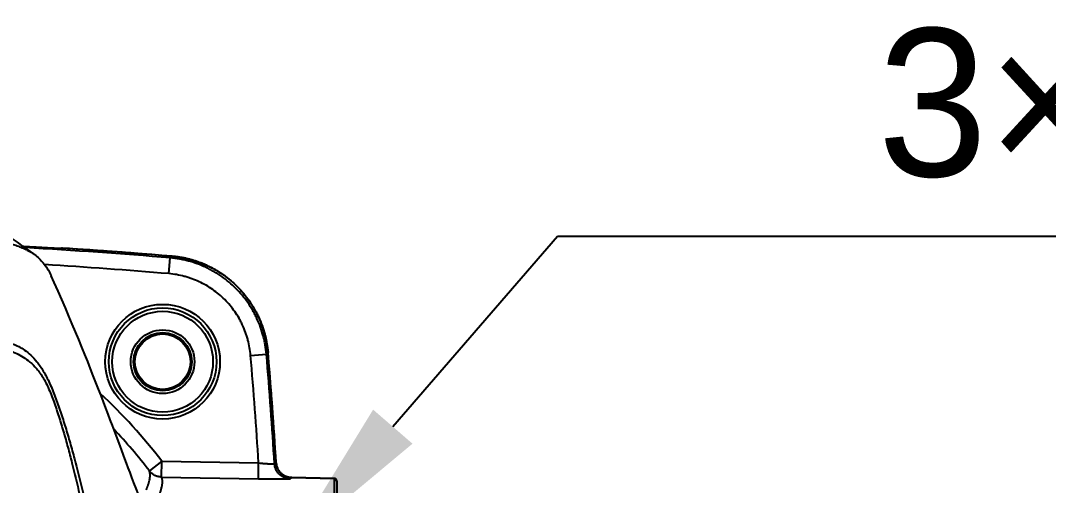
# Model space of a CAD drawing. Header units: millimetres. Extents: x 4086 to 8300, y 123 to 1549.
# Drawn here: x 7006.03 to 7054.73, y 495.62 to 517.63 of the extents above; entities that cross this region are included whole.
import ezdxf
from ezdxf import colors
from ezdxf.entities.mleader import LeaderData, LeaderLine
from ezdxf.math import Vec2, Vec3

# ---------------------------------------------------------------- set-up
doc = ezdxf.new("R2010")
doc.units = ezdxf.units.MM
for name, color, linetype in [('外形图', 7, 'Continuous'), ('多重引线', 7, 'Continuous'), ('尺寸标注', 7, 'Continuous')]:
    doc.layers.add(name, color=color, linetype=linetype)
doc.styles.add('思源黑', font='SourceHanSansCN-Normal.ttf')
doc.dimstyles.new('尺寸标注_1_4比例', dxfattribs={"dimtxt": 7, "dimasz": 6, "dimexe": 2, "dimexo": 1.5, "dimgap": 1, "dimtad": 1, "dimdec": 1, "dimlfac": 4, "dimdsep": 46, "dimtxsty": '思源黑', "dimcen": 0.09, "dimadec": 0, "dimazin": 0, "dimtp": 0.01, "dimtm": 0.01, "dimtfac": 1, "dimtdec": 1, "dimtofl": 0, "dimtmove": 0, "dimatfit": 3, "dimfxl": 1, "dimtolj": 1, "dimarcsym": 0})

# ---------------------------------------------------------------- blocks, each defined once
blk = doc.blocks.new('*D976')
at = {"layer": 'Defpoints', "color": 0}
for p in [(6980.264, 500.226), (7018.764, 492.726), (7018.764, 429.852)]:
    blk.add_point(p, dxfattribs=at)
at = {"layer": '尺寸标注', "color": 0, "lineweight": -2}
for p, q in [((6980.264, 498.726), (6980.264, 427.852)), ((7018.764, 491.226), (7018.764, 427.852)), ((6986.264, 429.852), (7012.764, 429.852))]:
    blk.add_line(p, q, dxfattribs=at)
at = {"layer": '尺寸标注', "color": 0}
for points in [[(6986.264, 430.852), (6986.264, 428.852), (6980.264, 429.852)], [(7012.764, 428.852), (7012.764, 430.852), (7018.764, 429.852)]]:
    blk.add_solid(points, dxfattribs=at)
at = {"layer": '尺寸标注', "color": 0, "insert": (6999.514, 434.414), "char_height": 7, "attachment_point": 5, "style": '思源黑'}
blk.add_mtext('\\A1;154', dxfattribs=at)

msp = doc.modelspace()

# ---------------------------------------------------------------- linework, layer by layer
at = {"layer": '外形图'}
for p, q in [((7007.3072, 506.8617), (7006.768, 506.8937)), ((7007.3839, 506.8573), (7007.3072, 506.8617)), ((7007.4596, 506.8531), (7007.3839, 506.8573)), ((7007.5413, 506.8489), (7007.4596, 506.8531)), ((7007.6104, 506.8455), (7007.5413, 506.8489)), ((7007.676, 506.8424), (7007.6104, 506.8455)), ((7007.7361, 506.8399), (7007.676, 506.8424)), ((7007.784, 506.838), (7007.7361, 506.8399)), ((7007.8218, 506.8367), (7007.784, 506.838)), ((7007.8561, 506.8357), (7007.8218, 506.8367)), ((7007.8807, 506.8351), (7007.8561, 506.8357)), ((7007.8982, 506.8348), (7007.8807, 506.8351)), ((7007.9137, 506.8346), (7007.8982, 506.8348)), ((7007.9208, 506.8345), (7007.9137, 506.8346)), ((7007.9304, 506.8344), (7007.9208, 506.8345)), ((7007.9388, 506.8344), (7007.9304, 506.8344)), ((7007.946, 506.8344), (7007.9388, 506.8344)), ((7007.9501, 506.8345), (7007.946, 506.8344)), ((7007.9533, 506.8345), (7007.9501, 506.8345)), ((7007.956, 506.8346), (7007.9533, 506.8345)), ((7007.9582, 506.8346), (7007.956, 506.8346)), ((7007.9599, 506.8347), (7007.9582, 506.8346)), ((7007.9613, 506.8347), (7007.9599, 506.8347)), ((7007.9622, 506.8348), (7007.9613, 506.8347)), ((7007.9627, 506.8348), (7007.9622, 506.8348)), ((7007.9629, 506.8348), (7007.9627, 506.8348)), ((7008.0267, 506.8531), (7008.0098, 506.8372)), ((7008.0267, 506.8531), (7008.0271, 506.8531)), ((7008.0267, 506.8531), (7008.0271, 506.8531)), ((7013.1998, 506.469), (7013.1223, 506.3931)), ((7013.059, 505.646), (7013.1223, 506.3931)), ((7016.9338, 501.7713), (7017.6808, 501.8345)), ((7017.7567, 501.912), (7017.6808, 501.8345)), ((7012.7291, 496.7638), (7012.1337, 496.3079)), ((7012.716, 496.0141), (7012.7291, 496.7638)), ((7012.7291, 496.7638), (7017.3107, 496.6839)), ((7017.2976, 495.9341), (7017.3107, 496.6839)), ((7012.716, 496.0141), (7017.2976, 495.9341)), ((7020.8912, 495.9513), (7018.8794, 495.9865)), ((7018.8794, 495.9864), (7020.8912, 495.9513)), ((7020.8912, 495.9513), (7020.8912, 467.0012)), ((7021.014, 495.8266), (7021.014, 467.1262))]:
    msp.add_line(p, q, dxfattribs=at)
for points in [[(7006.6995, 506.5452), (7006.4379, 506.7395), (7006.1628, 506.9384), (7005.8836, 507.1351), (7005.6, 507.3299), (7005.4041, 507.4618)], [(7006.768, 506.8937), (7006.2764, 506.9218), (7006.1782, 506.9273)], [(7013.1998, 506.469), (7012.7295, 506.5086), (7012.2591, 506.5472), (7011.7887, 506.5849), (7011.3183, 506.6216), (7010.8479, 506.6575), (7010.3776, 506.6924), (7009.9073, 506.7264), (7009.437, 506.7595), (7008.9667, 506.7916), (7008.4965, 506.8229), (7008.0271, 506.8531)], [(7017.7568, 501.912), (7017.7532, 501.9521), (7017.7493, 501.9924), (7017.7451, 502.0327), (7017.7405, 502.0729), (7017.7356, 502.1132), (7017.7304, 502.1533), (7017.7248, 502.1935), (7017.7189, 502.2336), (7017.7127, 502.2736), (7017.7062, 502.3136), (7017.6994, 502.3535), (7017.6922, 502.3934), (7017.6847, 502.4331), (7017.6769, 502.4729), (7017.6688, 502.5125), (7017.6603, 502.5521), (7017.6516, 502.5916), (7017.6425, 502.6311), (7017.6331, 502.6705), (7017.6233, 502.7098), (7017.6133, 502.749), (7017.6029, 502.7881), (7017.5922, 502.8272), (7017.5812, 502.8662), (7017.5699, 502.905), (7017.5583, 502.9438), (7017.5464, 502.9825), (7017.5341, 503.0211), (7017.5215, 503.0596), (7017.5086, 503.098), (7017.4955, 503.1363), (7017.482, 503.1745), (7017.4682, 503.2125), (7017.454, 503.2505), (7017.4396, 503.2883), (7017.4249, 503.326), (7017.4099, 503.3636), (7017.3945, 503.401), (7017.3789, 503.4384), (7017.3629, 503.4756), (7017.3467, 503.5127), (7017.3302, 503.5497), (7017.3133, 503.5865), (7017.2962, 503.6232), (7017.2787, 503.6597), (7017.261, 503.6961), (7017.243, 503.7323), (7017.2247, 503.7684), (7017.2061, 503.8044), (7017.1872, 503.8402), (7017.168, 503.8758), (7017.1485, 503.9113), (7017.1287, 503.9467), (7017.1087, 503.9818), (7017.0884, 504.0169), (7017.0677, 504.0517), (7017.0468, 504.0864), (7017.0257, 504.1209), (7017.0042, 504.1552), (7016.9825, 504.1893), (7016.9605, 504.2233), (7016.9382, 504.2571), (7016.9157, 504.2907), (7016.8928, 504.3241), (7016.8697, 504.3574), (7016.8463, 504.3905), (7016.8227, 504.4233), (7016.7988, 504.456), (7016.7746, 504.4885), (7016.7502, 504.5208), (7016.7256, 504.5528), (7016.7006, 504.5847), (7016.6754, 504.6164), (7016.65, 504.6478), (7016.6243, 504.6791), (7016.5983, 504.7102), (7016.5721, 504.741), (7016.5456, 504.7717), (7016.5189, 504.8021), (7016.4919, 504.8323), (7016.4647, 504.8623), (7016.4373, 504.892), (7016.4096, 504.9216), (7016.3817, 504.9509), (7016.3536, 504.9799), (7016.3252, 505.0088), (7016.2966, 505.0374), (7016.2677, 505.0658), (7016.2386, 505.0939), (7016.2093, 505.1219), (7016.1798, 505.1495), (7016.15, 505.177), (7016.12, 505.2042), (7016.0898, 505.2312), (7016.0594, 505.2579), (7016.0288, 505.2843), (7015.9979, 505.3106), (7015.9669, 505.3365), (7015.9356, 505.3622), (7015.9042, 505.3877), (7015.8725, 505.4128), (7015.8406, 505.4378), (7015.8085, 505.4625), (7015.7762, 505.4869), (7015.7437, 505.5111), (7015.7111, 505.535), (7015.6782, 505.5586), (7015.6451, 505.582), (7015.6119, 505.6051), (7015.5784, 505.6279), (7015.5448, 505.6505), (7015.5111, 505.6727), (7015.4771, 505.6947), (7015.4429, 505.7165), (7015.4086, 505.7379), (7015.3741, 505.7591), (7015.3394, 505.78), (7015.3046, 505.8006), (7015.2696, 505.821), (7015.2344, 505.841), (7015.199, 505.8608), (7015.1636, 505.8803), (7015.1279, 505.8994), (7015.0921, 505.9183), (7015.0562, 505.9369), (7015.0201, 505.9552), (7014.9839, 505.9733), (7014.9475, 505.991), (7014.9109, 506.0084), (7014.8742, 506.0256), (7014.8374, 506.0424), (7014.8004, 506.059), (7014.7633, 506.0752), (7014.7261, 506.0911), (7014.6888, 506.1068), (7014.6513, 506.1221), (7014.6137, 506.1371), (7014.576, 506.1519), (7014.5382, 506.1663), (7014.5003, 506.1804), (7014.4622, 506.1942), (7014.424, 506.2077), (7014.3857, 506.2209), (7014.3473, 506.2338), (7014.3089, 506.2463), (7014.2703, 506.2586), (7014.2316, 506.2705), (7014.1928, 506.2822), (7014.1539, 506.2935), (7014.115, 506.3045), (7014.0759, 506.3152), (7014.0368, 506.3255), (7013.9975, 506.3356), (7013.9582, 506.3453), (7013.9188, 506.3547), (7013.8794, 506.3638), (7013.8398, 506.3726), (7013.8002, 506.381), (7013.7606, 506.3892), (7013.7208, 506.397), (7013.681, 506.4045), (7013.6412, 506.4116), (7013.6013, 506.4185), (7013.5613, 506.425), (7013.5213, 506.4312), (7013.4812, 506.4371), (7013.4411, 506.4426), (7013.4009, 506.4478), (7013.3607, 506.4527), (7013.3205, 506.4573), (7013.2802, 506.4616), (7013.2399, 506.4655), (7013.1998, 506.469)], [(7010.5741, 497.9494), (7010.4812, 498.1977), (7010.3847, 498.4546), (7010.2847, 498.7202), (7010.181, 498.9944), (7010.0735, 499.2773), (7009.9621, 499.5687), (7009.8468, 499.8685), (7009.7277, 500.1763), (7009.6048, 500.4916), (7009.4781, 500.8142), (7009.3477, 501.1435), (7009.2135, 501.4793), (7009.0755, 501.8218), (7008.9334, 502.1711), (7008.787, 502.5273), (7008.6361, 502.8906), (7008.4806, 503.261), (7008.3203, 503.6388), (7008.1549, 504.0239), (7007.9843, 504.4165), (7007.8082, 504.8167), (7007.6265, 505.2246), (7007.4811, 505.5471)], [(7018.1441, 496.6887), (7018.1136, 497.1632), (7018.0821, 497.638), (7018.0498, 498.1128), (7018.0164, 498.5876), (7017.9822, 499.0624), (7017.947, 499.5373), (7017.9108, 500.0122), (7017.8737, 500.4872), (7017.8357, 500.9621), (7017.7967, 501.4372), (7017.7568, 501.912)], [(7010.9743, 496.8777), (7010.8267, 497.2728), (7010.7475, 497.485), (7010.5741, 497.9494)], [(7013.6698, 489.965), (7013.4806, 490.4281), (7013.2987, 490.8771), (7013.1255, 491.308), (7012.9606, 491.7221), (7012.8031, 492.121), (7012.6521, 492.5063), (7012.5067, 492.8795), (7012.3656, 493.2432), (7012.2277, 493.5997), (7012.0936, 493.9469), (7011.9649, 494.2807), (7011.8424, 494.5986), (7011.7258, 494.9015), (7011.6146, 495.1909), (7011.5083, 495.4681), (7011.4068, 495.7336), (7011.3101, 495.9872), (7011.2184, 496.2291), (7011.1316, 496.4589), (7011.0502, 496.6753), (7010.9743, 496.8777)], [(7018.8794, 495.9865), (7018.8699, 495.9867), (7018.8603, 495.987), (7018.8506, 495.9875), (7018.8409, 495.9881), (7018.8312, 495.9889), (7018.8215, 495.9897), (7018.8118, 495.9907), (7018.8021, 495.9918), (7018.7924, 495.9931), (7018.7827, 495.9944), (7018.7731, 495.9959), (7018.7634, 495.9976), (7018.7538, 495.9993), (7018.7442, 496.0012), (7018.7347, 496.0031), (7018.7252, 496.0053), (7018.7157, 496.0075), (7018.7063, 496.0098), (7018.6969, 496.0123), (7018.6875, 496.0149), (7018.6783, 496.0176), (7018.669, 496.0204), (7018.6598, 496.0234), (7018.6506, 496.0264), (7018.6414, 496.0296), (7018.6323, 496.0329), (7018.6232, 496.0363), (7018.6141, 496.0399), (7018.6051, 496.0436), (7018.5962, 496.0473), (7018.5873, 496.0512), (7018.5784, 496.0553), (7018.5696, 496.0594), (7018.5608, 496.0636), (7018.5521, 496.068), (7018.5435, 496.0725), (7018.5349, 496.077), (7018.5264, 496.0817), (7018.518, 496.0865), (7018.5096, 496.0914), (7018.5013, 496.0964), (7018.4931, 496.1015), (7018.4849, 496.1067), (7018.4768, 496.1121), (7018.4687, 496.1175), (7018.4607, 496.1231), (7018.4528, 496.1287), (7018.445, 496.1345), (7018.4372, 496.1403), (7018.4295, 496.1463), (7018.4219, 496.1524), (7018.4143, 496.1585), (7018.4069, 496.1648), (7018.3995, 496.1711), (7018.3922, 496.1775), (7018.385, 496.1841), (7018.3779, 496.1907), (7018.3709, 496.1974), (7018.364, 496.2042), (7018.3571, 496.211), (7018.3504, 496.218), (7018.3437, 496.2251), (7018.3372, 496.2322), (7018.3307, 496.2394), (7018.3243, 496.2468), (7018.318, 496.2542), (7018.3118, 496.2617), (7018.3057, 496.2692), (7018.2997, 496.2769), (7018.2938, 496.2846), (7018.2879, 496.2924), (7018.2822, 496.3003), (7018.2766, 496.3083), (7018.2711, 496.3163), (7018.2657, 496.3244), (7018.2605, 496.3325), (7018.2553, 496.3407), (7018.2502, 496.349), (7018.2453, 496.3573), (7018.2404, 496.3657), (7018.2357, 496.3742), (7018.2311, 496.3827), (7018.2265, 496.3913), (7018.2221, 496.4), (7018.2178, 496.4087), (7018.2136, 496.4175), (7018.2096, 496.4263), (7018.2056, 496.4352), (7018.2018, 496.4442), (7018.198, 496.4531), (7018.1944, 496.4622), (7018.1909, 496.4712), (7018.1876, 496.4803), (7018.1843, 496.4895), (7018.1812, 496.4986), (7018.1782, 496.5078), (7018.1753, 496.5171), (7018.1725, 496.5264), (7018.1699, 496.5357), (7018.1673, 496.5451), (7018.1649, 496.5545), (7018.1626, 496.564), (7018.1605, 496.5734), (7018.1584, 496.583), (7018.1565, 496.5925), (7018.1547, 496.6021), (7018.153, 496.6117), (7018.1514, 496.6213), (7018.15, 496.631), (7018.1487, 496.6406), (7018.1475, 496.6503), (7018.1465, 496.6599), (7018.1455, 496.6696), (7018.1447, 496.6793), (7018.1441, 496.6887)], [(7021.014, 495.8266), (7021.014, 495.8287), (7021.0139, 495.8312), (7021.0138, 495.8337), (7021.0136, 495.8362), (7021.0134, 495.8388), (7021.0131, 495.8413), (7021.0128, 495.8438), (7021.0124, 495.8463), (7021.012, 495.8488), (7021.0115, 495.8513), (7021.011, 495.8537), (7021.0104, 495.8562), (7021.0098, 495.8586), (7021.0091, 495.8611), (7021.0084, 495.8635), (7021.0076, 495.8659), (7021.0068, 495.8683), (7021.0059, 495.8707), (7021.005, 495.873), (7021.004, 495.8753), (7021.003, 495.8777), (7021.002, 495.8799), (7021.0009, 495.8822), (7020.9997, 495.8845), (7020.9985, 495.8867), (7020.9973, 495.8889), (7020.996, 495.8911), (7020.9946, 495.8932), (7020.9933, 495.8953), (7020.9919, 495.8974), (7020.9904, 495.8995), (7020.9889, 495.9015), (7020.9874, 495.9035), (7020.9858, 495.9055), (7020.9842, 495.9074), (7020.9825, 495.9094), (7020.9808, 495.9112), (7020.9791, 495.9131), (7020.9773, 495.9149), (7020.9755, 495.9166), (7020.9736, 495.9184), (7020.9718, 495.9201), (7020.9699, 495.9217), (7020.9679, 495.9233), (7020.9659, 495.9249), (7020.9639, 495.9264), (7020.9619, 495.9279), (7020.9598, 495.9294), (7020.9577, 495.9308), (7020.9556, 495.9322), (7020.9535, 495.9335), (7020.9513, 495.9348), (7020.9491, 495.936), (7020.9468, 495.9372), (7020.9446, 495.9383), (7020.9423, 495.9394), (7020.94, 495.9405), (7020.9377, 495.9415), (7020.9354, 495.9425), (7020.933, 495.9434), (7020.9306, 495.9442), (7020.9282, 495.945), (7020.9258, 495.9458), (7020.9234, 495.9465), (7020.921, 495.9472), (7020.9185, 495.9478), (7020.9161, 495.9484), (7020.9136, 495.9489), (7020.9111, 495.9494), (7020.9086, 495.9498), (7020.9061, 495.9502), (7020.9036, 495.9505), (7020.9011, 495.9508), (7020.8986, 495.951), (7020.8961, 495.9512), (7020.8935, 495.9513), (7020.8912, 495.9513)]]:
    msp.add_lwpolyline(points, dxfattribs=at)
for radius in [2.7165, 2.5511, 2.3858, 1.5073, 1.3824, 1.3125]:
    msp.add_circle((7012.764, 501.4763), radius, dxfattribs=at)
for centre, radius, start, end in [((6992.7168, 265.7205), 241.5821, 86.548885, 86.804607), ((6992.6722, 265.0153), 242.2425, 85.157321, 86.786936), ((7008.0108, 506.6036), 0.25, 86.36726, 112.54271), ((7008.0107, 506.6037), 0.2498, 86.32863, 112.40891), ((7007.9938, 506.5878), 0.2499, 86.3343, 98.81177), ((6992.6731, 265.0389), 242.3011, 85.140327, 86.366974), ((6992.6647, 264.9166), 241.5917, 85.157539, 86.557287), ((6776.3179, 481.3856), 241.4779, 3.632263, 4.842687), ((6776.3502, 481.387), 242.1954, 3.610104, 4.843001), ((6776.1405, 481.3715), 242.4877, 3.621605, 4.859194), ((6992.764, 481.4763), 25.1459, 37.44182, 47.31013), ((6992.764, 481.4763), 24.3959, 37.44182, 43.52893), ((7020.8891, 495.8264), 0.1249, 0.10502, 89.00955)]:
    msp.add_arc(centre, radius, start, end, dxfattribs=at)
for points, knots in [([(6997.4514, 507.4785), (6997.6855, 507.4763), (6998.1479, 507.4706), (6998.8333, 507.4585), (6999.5018, 507.4451), (7000.1535, 507.4314), (7000.7878, 507.4161), (7001.5979, 507.3918), (7002.3837, 507.3606), (7003.1458, 507.3254), (7003.692, 507.2969), (7004.2236, 507.2618), (7004.7425, 507.2125), (7005.2513, 507.1362), (7005.6671, 507.0365), (7005.9925, 506.9264), (7006.2347, 506.8253), (7006.4736, 506.7014), (7006.6255, 506.6009), (7006.6995, 506.5452)], [0, 0, 0, 0, 0.0748271, 0.1478063, 0.2190562, 0.2885209, 0.3561269, 0.4218468, 0.5475219, 0.6074773, 0.6656687, 0.7223244, 0.7777079, 0.8322234, 0.8866175, 0.9141023, 0.9419443, 0.9703913, 1, 1, 1, 1]), ([(7006.6995, 506.5452), (7006.8502, 506.4319), (7007.0673, 506.2225), (7007.3165, 505.8755), (7007.4281, 505.6641), (7007.4811, 505.5471)], [0, 0, 0, 0, 0.4419526, 0.6987056, 1, 1, 1, 1]), ([(7008.0098, 506.8372), (7008.0096, 506.837), (7008.009, 506.8367), (7008.0078, 506.8363), (7008.0062, 506.836), (7008.0033, 506.8355), (7007.9985, 506.835), (7007.9914, 506.8345), (7007.9827, 506.8342), (7007.9723, 506.8339), (7007.9602, 506.8338), (7007.9465, 506.8338), (7007.9311, 506.8339), (7007.9076, 506.8342), (7007.8745, 506.835), (7007.8305, 506.8362), (7007.7812, 506.8379), (7007.727, 506.8401), (7007.6686, 506.8426), (7007.6063, 506.8455), (7007.5408, 506.8488), (7007.4727, 506.8523), (7007.3786, 506.8575), (7007.3072, 506.8616), (7007.2593, 506.8645)], [0, 0, 0, 0, 0.0010921, 0.0026994, 0.0048554, 0.0075714, 0.0146956, 0.0240782, 0.0357105, 0.049582, 0.0656764, 0.0839607, 0.1043824, 0.12689, 0.1779495, 0.2366887, 0.3025273, 0.3748294, 0.4529522, 0.536161, 0.6236641, 0.7146625, 0.808306, 1, 1, 1, 1]), ([(7013.1998, 506.469), (7013.3451, 506.4566), (7013.5625, 506.4285), (7013.8488, 506.3722), (7014.1324, 506.3033), (7014.4809, 506.1941), (7014.8184, 506.0549), (7015.0803, 505.9261), (7015.3364, 505.786), (7015.6445, 505.5901), (7015.9922, 505.3235), (7016.3153, 505.0275), (7016.6113, 504.7045), (7016.8778, 504.3567), (7017.0738, 504.0486), (7017.2139, 503.7926), (7017.3426, 503.5307), (7017.4819, 503.1931), (7017.5911, 502.8447), (7017.6599, 502.561), (7017.7163, 502.2747), (7017.7444, 502.0573), (7017.7567, 501.912)], [0, 0, 0, 0, 0.0624962, 0.0937519, 0.1250075, 0.1875037, 0.25, 0.2812556, 0.3125112, 0.3750075, 0.4375037, 0.5, 0.5624963, 0.6249925, 0.6874888, 0.7187444, 0.75, 0.8124963, 0.8749925, 0.9062481, 0.9375038, 1, 1, 1, 1]), ([(7017.6808, 501.8345), (7017.6685, 501.9799), (7017.6404, 502.1974), (7017.5841, 502.4839), (7017.5153, 502.7676), (7017.4061, 503.1162), (7017.2669, 503.4539), (7017.1381, 503.7159), (7016.9979, 503.9721), (7016.8019, 504.2803), (7016.5353, 504.6282), (7016.2392, 504.9514), (7015.916, 505.2475), (7015.5681, 505.5142), (7015.2598, 505.7102), (7015.0037, 505.8503), (7014.7417, 505.9791), (7014.404, 506.1184), (7014.0554, 506.2276), (7013.7716, 506.2964), (7013.4852, 506.3527), (7013.2677, 506.3807), (7013.1223, 506.3931)], [0, 0, 0, 0, 0.0624961, 0.0937516, 0.1250072, 0.1875034, 0.2499997, 0.2812553, 0.3125109, 0.3750073, 0.4375036, 0.5, 0.5624964, 0.6249927, 0.6874891, 0.7187447, 0.7500003, 0.8124966, 0.8749928, 0.9062484, 0.9375039, 1, 1, 1, 1]), ([(7016.9338, 501.7713), (7016.9233, 501.8948), (7016.8914, 502.1412), (7016.825, 502.4445), (7016.756, 502.6829), (7016.6767, 502.9181), (7016.582, 503.1478), (7016.4725, 503.3705), (7016.3534, 503.5882), (7016.1868, 503.8503), (7015.9602, 504.146), (7015.7085, 504.4207), (7015.4338, 504.6724), (7015.138, 504.899), (7014.8236, 505.0989), (7014.4929, 505.2706), (7014.2058, 505.3889), (7013.9707, 505.4683), (7013.7323, 505.5372), (7013.429, 505.6037), (7013.1826, 505.6355), (7013.059, 505.646)], [0, 0, 0, 0, 0.0624972, 0.1249945, 0.1562505, 0.1875066, 0.2500038, 0.2812599, 0.312516, 0.3750132, 0.4375103, 0.5000075, 0.5625047, 0.6250018, 0.6874991, 0.7499962, 0.8124934, 0.8437495, 0.8750055, 0.9375028, 1, 1, 1, 1]), ([(7005.1963, 502.1105), (7005.292, 502.0834), (7005.4872, 502.0208), (7005.7832, 501.9019), (7006.091, 501.743), (7006.413, 501.526), (7006.678, 501.2833), (7006.8881, 501.0357), (7007.0494, 500.8063), (7007.2036, 500.5407), (7007.4016, 500.1345), (7007.5723, 499.6934), (7007.7301, 499.2338), (7007.8847, 498.7587), (7008.0687, 498.156), (7008.274, 497.4236), (7008.5324, 496.4361), (7008.8315, 495.1914), (7009.1586, 493.6881), (7009.4583, 492.1772), (7009.7335, 490.6608), (7009.9851, 489.1397), (7010.2878, 487.106), (7010.5996, 484.5539), (7010.7621, 482.503), (7010.8187, 481.4763)], [0, 0, 0, 0, 0.0135008, 0.0278092, 0.0432562, 0.0604471, 0.0803713, 0.0918113, 0.1044718, 0.1184023, 0.1334537, 0.1657748, 0.182519, 0.199435, 0.2335946, 0.2680577, 0.3026861, 0.3721761, 0.4418196, 0.5115318, 0.5812764, 0.6510406, 0.72082, 0.8604033, 1, 1, 1, 1]), ([(7005.3999, 502.409), (7005.5871, 502.3525), (7005.8727, 502.2406), (7006.2399, 502.0206), (7006.5349, 501.7841), (7006.8379, 501.4558), (7007.1392, 501.0107), (7007.4234, 500.4476), (7007.6379, 499.9121), (7007.8037, 499.4518), (7007.967, 498.9742), (7008.1623, 498.3673), (7008.3812, 497.629), (7008.6575, 496.6322), (7008.9777, 495.3746), (7009.3275, 493.8543), (7009.6467, 492.3252), (7010.0346, 490.2772), (7010.4499, 487.7036), (7010.828, 484.5977), (7010.9901, 482.5176), (7011.0472, 481.4763)], [0, 0, 0, 0, 0.0263132, 0.0409617, 0.0574863, 0.0770058, 0.1008637, 0.1295655, 0.1617146, 0.1784516, 0.1953936, 0.2296437, 0.2642331, 0.2990144, 0.3688452, 0.4388497, 0.5089314, 0.5790488, 0.719333, 0.8596601, 1, 1, 1, 1]), ([(7011.9942, 495.4087), (7011.999, 495.4209), (7012.0082, 495.4451), (7012.0218, 495.4807), (7012.0354, 495.5153), (7012.0481, 495.5493), (7012.06, 495.5828), (7012.0749, 495.6263), (7012.0983, 495.6994), (7012.1264, 495.8001), (7012.1476, 495.8984), (7012.1594, 495.9731), (7012.1656, 496.0261), (7012.1684, 496.0691), (7012.1692, 496.1026), (7012.1689, 496.127), (7012.1678, 496.1511), (7012.1658, 496.1748), (7012.1628, 496.1983), (7012.1586, 496.2216), (7012.1534, 496.2445), (7012.1455, 496.2734), (7012.1386, 496.2944), (7012.1337, 496.3079)], [0, 0, 0, 0, 0.0422959, 0.0834312, 0.1233187, 0.1623487, 0.2006053, 0.238113, 0.3109709, 0.4484937, 0.5755957, 0.6353904, 0.6927476, 0.7477836, 0.774536, 0.8008537, 0.8267667, 0.8523373, 0.8777636, 0.9032532, 0.9286473, 0.9535584, 1, 1, 1, 1]), ([(7012.716, 496.0141), (7012.6879, 496.0146), (7012.6317, 496.0187), (7012.5487, 496.0343), (7012.468, 496.0592), (7012.3905, 496.0929), (7012.3173, 496.1352), (7012.2494, 496.1854), (7012.1875, 496.2428), (7012.1507, 496.2856), (7012.1337, 496.3079)], [0, 0, 0, 0, 0.1250097, 0.2500166, 0.3750208, 0.5000222, 0.6250206, 0.7500161, 0.8750089, 1, 1, 1, 1]), ([(7017.3107, 496.6839), (7017.3587, 496.6792), (7017.4302, 496.6724), (7017.5245, 496.6641), (7017.5928, 496.6584), (7017.6586, 496.6531), (7017.7212, 496.6484), (7017.78, 496.6442), (7017.8346, 496.6407), (7017.8843, 496.6378), (7017.9286, 496.6356), (7017.9621, 496.6343), (7017.9858, 496.6336), (7018.0013, 496.6333), (7018.0152, 496.6331), (7018.0274, 496.6332), (7018.0379, 496.6334), (7018.0467, 496.6338), (7018.0537, 496.6343), (7018.0585, 496.6349), (7018.0615, 496.6356), (7018.063, 496.636), (7018.0641, 496.6366), (7018.0647, 496.637), (7018.0649, 496.6372)], [0, 0, 0, 0, 0.1911704, 0.2846053, 0.3754684, 0.4629219, 0.5461494, 0.624366, 0.6968226, 0.7628192, 0.8217144, 0.8729291, 0.8954971, 0.915964, 0.9342806, 0.9504039, 0.9642978, 0.9759344, 0.9852954, 0.9923793, 0.9950762, 0.9972222, 0.9988429, 1, 1, 1, 1]), ([(7018.0649, 496.6372), (7018.078, 496.6462), (7018.1042, 496.6635), (7018.1307, 496.6804), (7018.144, 496.6887)], [0, 0, 0, 0, 0.5027773, 1, 1, 1, 1]), ([(7018.8001, 495.9347), (7018.7536, 495.9355), (7018.6606, 495.9459), (7018.5265, 495.9869), (7018.4023, 496.0521), (7018.2923, 496.1392), (7018.2003, 496.2451), (7018.1296, 496.3663), (7018.0824, 496.4984), (7018.0679, 496.5908), (7018.0649, 496.6372)], [0, 0, 0, 0, 0.1249778, 0.2499665, 0.374965, 0.499971, 0.6249814, 0.7499923, 0.8749996, 1, 1, 1, 1]), ([(7018.144, 496.6887), (7018.1455, 496.6655), (7018.1506, 496.6191), (7018.1647, 496.5507), (7018.185, 496.4838), (7018.2116, 496.4191), (7018.244, 496.3571), (7018.2947, 496.279), (7018.3714, 496.1907), (7018.4632, 496.1181), (7018.5436, 496.0711), (7018.607, 496.0415), (7018.6728, 496.018), (7018.7406, 496.0007), (7018.8096, 495.9898), (7018.8561, 495.9868), (7018.8794, 495.9864)], [0, 0, 0, 0, 0.0625173, 0.1250342, 0.1875516, 0.250069, 0.3125866, 0.3751042, 0.5000035, 0.6249023, 0.6874192, 0.7499359, 0.8124523, 0.8749685, 0.9374841, 1, 1, 1, 1]), ([(7012.5882, 495.0992), (7012.5928, 495.1115), (7012.6018, 495.136), (7012.6129, 495.1664), (7012.6217, 495.1901), (7012.6303, 495.2133), (7012.6405, 495.2418), (7012.6522, 495.2758), (7012.6666, 495.32), (7012.683, 495.3741), (7012.7006, 495.4376), (7012.7204, 495.5182), (7012.7361, 495.5965), (7012.747, 495.6725), (7012.7524, 495.7264), (7012.7551, 495.7785), (7012.7548, 495.8289), (7012.751, 495.8779), (7012.7445, 495.9179), (7012.738, 495.9452), (7012.7338, 495.9607), (7012.7303, 495.9721), (7012.7267, 495.9833), (7012.7221, 495.9973), (7012.7185, 496.0075), (7012.716, 496.0141)], [0, 0, 0, 0, 0.0420595, 0.0829685, 0.1029264, 0.1226267, 0.1614442, 0.1995069, 0.2368373, 0.3093895, 0.3792461, 0.4464934, 0.5734034, 0.6331971, 0.6906199, 0.7457967, 0.7990644, 0.8509183, 0.9020157, 0.9275433, 0.9403548, 0.9531364, 0.9655773, 0.9775064, 1, 1, 1, 1]), ([(7017.2976, 495.9341), (7017.3936, 495.9324), (7017.5366, 495.9302), (7017.7251, 495.9278), (7017.8614, 495.9263), (7017.9926, 495.9251), (7018.1173, 495.9243), (7018.2344, 495.9239), (7018.3428, 495.9237), (7018.4415, 495.924), (7018.5173, 495.9244), (7018.5723, 495.925), (7018.6092, 495.9255), (7018.643, 495.9261), (7018.6737, 495.9267), (7018.7012, 495.9274), (7018.7253, 495.9282), (7018.7462, 495.9291), (7018.7636, 495.93), (7018.776, 495.9309), (7018.7842, 495.9317), (7018.7891, 495.9322), (7018.7931, 495.9328), (7018.7962, 495.9333), (7018.7985, 495.9339), (7018.7997, 495.9344), (7018.8001, 495.9347)], [0, 0, 0, 0, 0.1916799, 0.2853169, 0.3763171, 0.4638452, 0.5470763, 0.62524, 0.6976113, 0.7634801, 0.8222504, 0.8487991, 0.8733624, 0.8958818, 0.9163112, 0.9346062, 0.9507226, 0.9646146, 0.9762463, 0.9856031, 0.9894261, 0.9926775, 0.9953569, 0.9974655, 0.9990078, 1, 1, 1, 1]), ([(7018.8001, 495.9347), (7018.8132, 495.9436), (7018.8395, 495.9611), (7018.8661, 495.9781), (7018.8794, 495.9864)], [0, 0, 0, 0, 0.5028709, 1, 1, 1, 1])]:
    msp.add_open_spline(points, degree=3, knots=knots, dxfattribs=at)

# ---------------------------------------------------------------- dimensions: what is measured, and where the dimension line sits
at = {"layer": '尺寸标注'}
dim = msp.add_linear_dim(base=(7018.764, 429.8521), p1=(6980.264, 500.2263), p2=(7018.764, 492.7263), dimstyle='尺寸标注_1_4比例', dxfattribs=at)
dim.commit()
dim.dimension.update_dxf_attribs({"geometry": '*D976', "text_midpoint": (6999.514, 434.4143)})

# ---------------------------------------------------------------- leaders
at = {"layer": '多重引线'}
ml = msp.add_multileader_mtext('Standard', dxfattribs=at)
ml.set_content('{\\C256;3}×{\\C256;M4\\A1; \\fSource Han Sans CN Normal|b0|i0|c0|p34;\\C7;depth \\fSource Han Sans CN Normal|b0|i0|c134|p34;\\C256;8}', style='思源黑')
ml.set_leader_properties()
ml.build(insert=Vec2(0, 0))
ml.multileader.update_dxf_attribs({"text_left_attachment_type": 5, "text_right_attachment_type": 5, "dogleg_length": 10, "arrow_head_size": 7.5})
ctx = ml.context
ctx.base_point, ctx.char_height, ctx.arrow_head_size, ctx.landing_gap_size, ctx.plane_origin = Vec3(7041.4705, 507.4273), 7, 7.5, 2.5, Vec3(7116.9156, 410.4947)
ctx.left_attachment, ctx.right_attachment, ctx.text_align_type = 5, 5, 1
notes = []
notes.append((ctx, [(1, (1, 1, 0), (7031.4705, 507.4273), (1, 0), 10, [(1, [(7018.764, 492.7263)], 0, [])])]))
ctx.mtext.insert, ctx.mtext.alignment, ctx.mtext.flow_direction = Vec3(7075.3892, 517.2579), 2, 5
for ctx, leaders in notes:
    for number, flags, end, landing, length, lines in leaders:
        leader = LeaderData()
        leader.index, (leader.has_last_leader_line, leader.has_dogleg_vector, leader.attachment_direction) = number, flags
        leader.last_leader_point, leader.dogleg_vector, leader.dogleg_length = Vec3(end), Vec3(landing), length
        for number, points, colour, breaks in lines:
            line = LeaderLine()
            line.index, line.vertices, line.color, line.breaks = number, Vec3.list(points), colors.encode_raw_color(colour), breaks
            leader.lines.append(line)
        ctx.leaders.append(leader)

doc.saveas('drawing.dxf')
